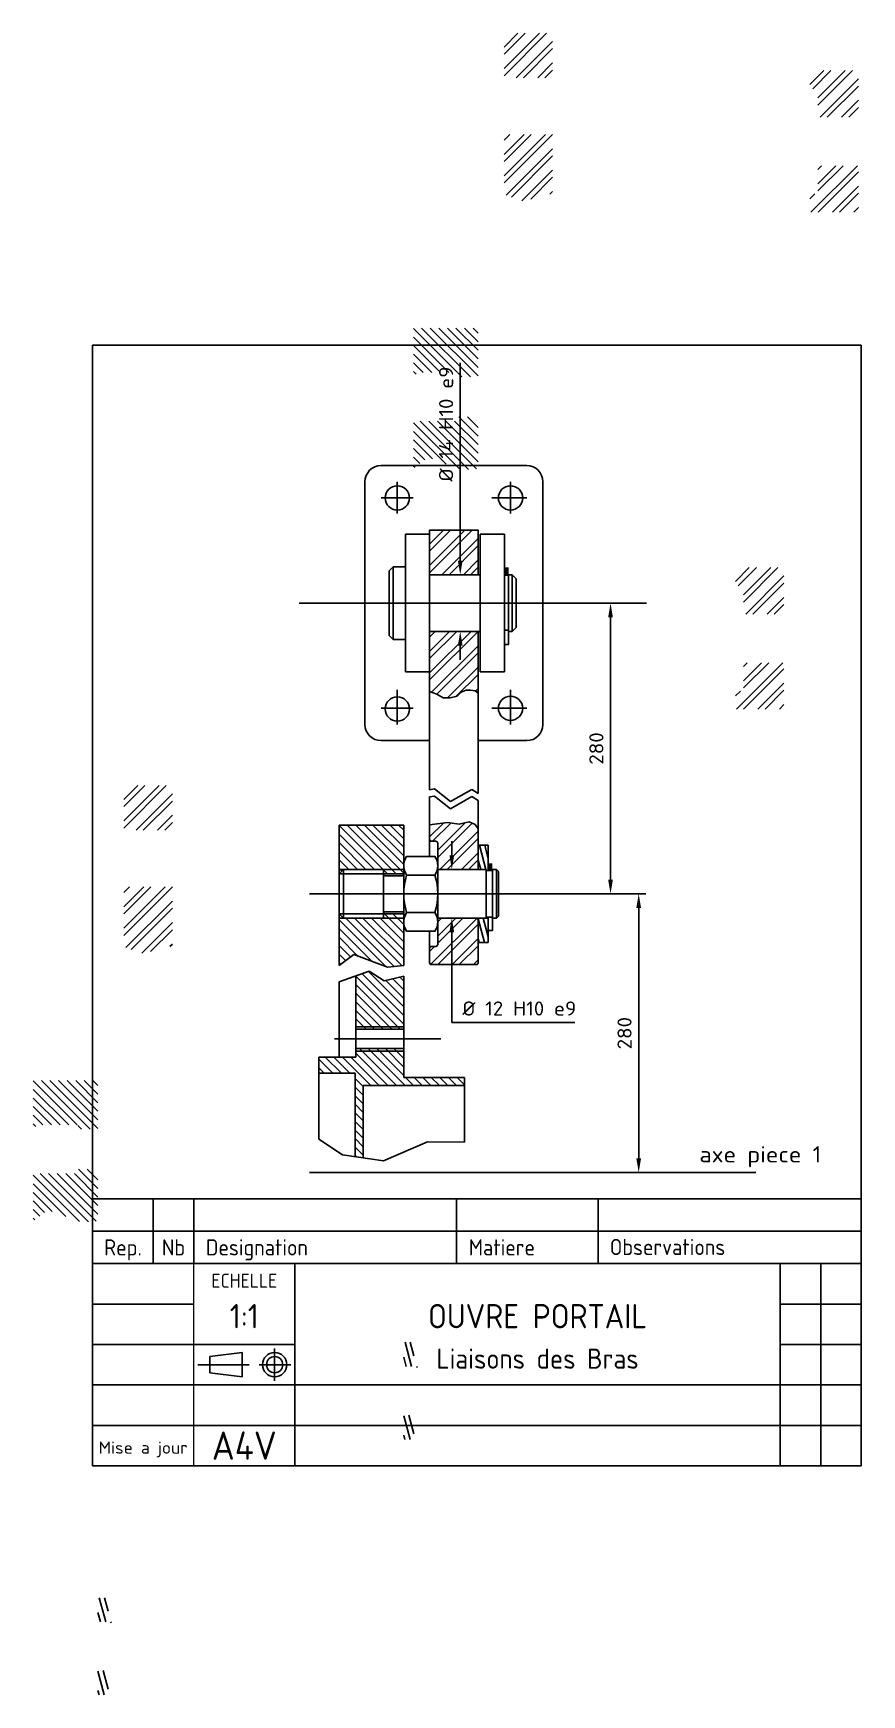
# Model space of a CAD drawing. Extents: x -15 to 190, y -57 to 354.
import ezdxf
from ezdxf.enums import TextEntityAlignment as Align

# ---------------------------------------------------------------- set-up
doc = ezdxf.new("R2010")
doc.units = 0
doc.header["$LTSCALE"] = 8
for name, pattern in [('AXES', [0]), ('AXES2', [0]), ('CONTINU', [0]), ('FANTOME', [0])]:
    doc.linetypes.add(name, pattern=pattern)
doc.layers.get('0').update_dxf_attribs({"linetype": 'CONTINU'})
doc.layers.get('DEFPOINTS').update_dxf_attribs({"linetype": 'CONTINU'})
for name, color, linetype in [('A1', 9, 'AXES'), ('A55', 11, 'AXES'), ('A56', 11, 'AXES'), ('A57', 12, 'AXES2'), ('CADRE', 1, 'CONTINU'), ('CART', 7, 'CONTINU'), ('F', 2, 'CONTINU'), ('F1', 9, 'CONTINU'), ('F2', 10, 'CONTINU'), ('F55', 11, 'CONTINU'), ('H', 2, 'CONTINU'), ('H1', 9, 'CONTINU'), ('H2', 10, 'CONTINU'), ('P', 1, 'CONTINU'), ('P1', 1, 'CONTINU'), ('P2', 2, 'CONTINU'), ('P54', 1, 'CONTINU'), ('P55', 3, 'CONTINU'), ('P56', 3, 'CONTINU'), ('P57', 4, 'CONTINU'), ('V1', 9, 'FANTOME')]:
    doc.layers.add(name, color=color, linetype=linetype)
doc.styles.get("Standard").update_dxf_attribs({"font": 'iso8', "width": 1.2})
doc.dimstyles.get("Standard").update_dxf_attribs({"dimtxt": 2.5, "dimasz": 2.5, "dimexe": 1.25, "dimexo": 0.625, "dimtad": 1, "dimcen": 2.5, "dimazin": 3, "dimtfac": 1, "dimtmove": 0, "dimatfit": 3})

# ---------------------------------------------------------------- blocks, each defined once
blk = doc.blocks.new('EFI-N7')
at = {"layer": 'A57', "color": 0, "const_width": 1}
blk.add_lwpolyline([(0.5, 6.7), (0.5, 8.8)], dxfattribs=at)
at = {"layer": 'A57', "color": 0}
blk.add_lwpolyline([(0, -6.7), (0, -10.2), (1, -10.2), (1, -6.7)], close=True, dxfattribs=at)
at = {"layer": 'A57', "color": 0, "width": 1.2, "flags": 1}
blk.add_attdef('REFERENCE', (0, 0), '', height=1, dxfattribs=at)
blk = doc.blocks.new('*X')
at = {"color": 0}
for p, q in [((18.4, 204.02), (27.13, 212.74)), ((18.4, 209.32), (21.82, 212.74)), ((18.4, 202.25), (28.89, 212.74)), ((18.4, 207.55), (23.59, 212.74)), ((21.43, 201.74), (30.4, 210.71)), ((23.2, 201.74), (30.4, 208.94)), ((26.73, 201.74), (30.4, 205.41)), ((28.5, 201.74), (30.4, 203.64)), ((94, 200.07), (97.43, 203.5)), ((94.7, 199), (99.2, 203.5)), ((96, 196.76), (102.74, 203.5)), ((96, 194.99), (104.51, 203.5)), ((96.54, 192), (106, 201.46)), ((98.31, 192), (106, 199.69)), ((101.84, 192), (106, 196.16)), ((103.61, 192), (106, 194.39)), ((18.4, 177.5), (28.64, 187.74)), ((18.4, 182.8), (23.34, 187.74)), ((18.4, 181.03), (25.11, 187.74)), ((18.4, 186.34), (19.8, 187.74)), ((18.4, 175.73), (30.4, 187.73)), ((18.9, 172.7), (30.4, 184.2)), ((20.21, 172.24), (30.4, 182.43)), ((22.81, 171.3), (30.4, 178.89)), ((24.98, 171.7), (30.4, 177.12)), ((94.25, 168.5), (105.75, 180)), ((96, 175.55), (100.45, 180)), ((96, 173.78), (102.22, 180)), ((96, 179.09), (96.91, 180)), ((96.02, 168.5), (106, 178.48)), ((29.75, 172.94), (30.4, 173.59)), ((94, 171.78), (95.22, 173)), ((99.56, 168.5), (106, 174.94)), ((101.32, 168.5), (106, 173.18)), ((104.86, 168.5), (106, 169.64)), ((6.89, 128.87), (-4, 139.76)), ((10.09, 127.8), (-1.99, 139.87)), ((12, 128.01), (0.14, 139.87)), ((12, 130.13), (2.26, 139.87)), ((12, 132.25), (4.38, 139.87)), ((12, 134.37), (6.5, 139.87)), ((12, 136.49), (8.62, 139.87)), ((12, 138.61), (10.74, 139.87)), ((4.77, 128.87), (-4, 137.64)), ((2.65, 128.87), (-4, 135.52)), ((0.53, 128.87), (-4, 133.4)), ((-1.59, 128.87), (-4, 131.28)), ((-3.32, 128.48), (-4, 129.16)), ((7.97, 127.8), (7, 128.76)), ((7.45, 104.98), (-4, 116.43)), ((9.63, 104.92), (-2.32, 116.87)), ((11.57, 105.1), (-0.2, 116.87)), ((12, 106.79), (1.92, 116.87)), ((12, 108.92), (4.04, 116.87)), ((12, 111.04), (6.17, 116.87)), ((12, 113.16), (7.21, 117.94)), ((12, 115.28), (9.33, 117.94)), ((4.07, 106.24), (-4, 114.31)), ((0.68, 107.5), (-4, 112.19)), ((-1.19, 107.26), (-4, 110.07)), ((-2.4, 106.35), (-4, 107.94)), ((-3.61, 105.43), (-4, 105.82)), ((12.63, 6), (12, 8.34)), ((13.92, 6), (12.31, 12)), ((14.5, 8.67), (13.61, 12)), ((15.28, 5.75), (15.22, 6)), ((13.57, -12), (12, -6.15)), ((14.5, -10.65), (13.25, -6)), ((12.27, -12), (12, -10.98))]:
    blk.add_line(p, q, dxfattribs=at)
blk = doc.blocks.new('EFI-N4')
at = {"layer": 'P55', "color": 0, "const_width": 1}
blk.add_lwpolyline([(0.5, 5.75), (0.5, 7.55)], dxfattribs=at)
at = {"layer": 'P55', "color": 0}
blk.add_lwpolyline([(0, -5.75), (0, -9.05), (1, -9.05), (1, -5.75)], close=True, dxfattribs=at)
at = {"layer": 'P55', "color": 0, "flags": 1}
blk.add_attdef('REFERENCE', (0, 0), '', height=1, dxfattribs=at)
blk = doc.blocks.new('CART')
at = {"layer": 'CART', "color": 0}
for p, q in [((-190, 66), (0, 66)), ((-190, 0), (-190, 66)), ((-175, 66), (-175, 50)), ((-165, 66), (-165, 50)), ((-100, 66), (-100, 50)), ((-65, 66), (-65, 50)), ((0, 66), (0, 50)), ((0, 58), (-190, 58)), ((0, 50), (-190, 50)), ((-140, 50), (-140, 0)), ((-20, 50), (-20, 0)), ((-10, 50), (-10, 0)), ((-165, 40), (-190, 40)), ((0, 40), (-20, 40)), ((-190, 30), (-165, 30)), ((-165, 30), (-140, 30)), ((-20, 30), (0, 30)), ((-161, 27), (-153, 28)), ((-161, 23), (-161, 27)), ((-153, 28), (-153, 22)), ((-153, 22), (-161, 23)), ((-165, 20), (-190, 20)), ((-20, 20), (-165, 20)), ((0, 20), (-20, 20)), ((0, 10), (-190, 10)), ((0, 0), (-190, 0))]:
    blk.add_line(p, q, dxfattribs=at)
at = {"layer": 'CART', "color": 0, "linetype": 'AXES'}
for p, q in [((-145, 29), (-145, 21)), ((-151.33, 25), (-164, 25)), ((-141, 25), (-148.85, 25))]:
    blk.add_line(p, q, dxfattribs=at)
at = {"layer": 'CART', "color": 0, "const_width": 0.3}
blk.add_lwpolyline([(-165, 50), (0, 50), (0, 0), (-165, 0)], close=True, dxfattribs=at)
blk.add_lwpolyline([(-140, 0), (-140, 10), (-20, 10), (-20, 0)], dxfattribs=at)
at = {"layer": 'CART', "color": 0}
for radius in [3, 2]:
    blk.add_circle((-145, 25), radius, dxfattribs=at)
for s, height, p in [('Rep.', 4, (-182.5, 52)), ('Nb', 4, (-170, 52)), ('ECHELLE', 3.5, (-152.5, 44))]:
    blk.add_text(s, height=height, dxfattribs=at).set_placement(p, align=Align.CENTER)
for s, p in [('Designation', (-162, 52)), ('Matiere', (-97, 52)), ('Observations', (-62.14, 52.09))]:
    blk.add_text(s, height=4, dxfattribs=at).set_placement(p)
at = {"layer": 'CART', "color": 0, "width": 0.855556}
blk.add_text('Mise a jour', height=3, dxfattribs=at).set_placement((-188.5, 3), (-166.5, 3), align=Align.FIT)
at = {"layer": 'CART', "color": 0}
for tag, height, p in [('REPERE', 4.8, (-182.5, 59.65)), ('NOMBRE', 4, (-170, 60)), ('ECHELLE', 6, (-152.5, 34)), ('ENSEMBLE', 6, (-80, 34)), ('SOUS-ENSEMBLE', 5, (-80, 24)), ('CLASSE', 5, (-152.5, 12.5)), ('FORMAT', 7, (-152.5, 1.5)), ('REFERENCE', 7, (-80, 1.5))]:
    blk.add_attdef(tag, text='', height=height, dxfattribs=at).set_placement(p, align=Align.CENTER)
for tag, p in [('DESIGNATION', (-162, 60)), ('MATIERE', (-97, 60)), ('OBSERVATION', (-62, 60))]:
    blk.add_attdef(tag, p, '', height=3, dxfattribs=at)
blk = doc.blocks.new('*D')
at = {"color": 0, "linetype": 'BYBLOCK'}
for p, q in [((120.1, 141.4), (136.8, 141.4)), ((135, 137.9), (135, 76)), ((122.6, 72.5), (136.8, 72.5))]:
    blk.add_line(p, q, dxfattribs=at)
for points in [[(134.42, 137.9), (135.58, 137.9), (135, 141.4)], [(134.42, 76), (135.58, 76), (135, 72.5)]]:
    blk.add_solid(points, dxfattribs=at)
at = {"layer": 'DEFPOINTS', "color": 0, "linetype": 'BYBLOCK'}
for p in [(120, 141.4), (122.5, 72.5), (135, 72.5)]:
    blk.add_point(p, dxfattribs=at)
at = {"color": 0, "linetype": 'BYBLOCK', "width": 1.2}
blk.add_text('280', height=3.5, rotation=90, dxfattribs=at).set_placement((131.5, 106.95), align=Align.MIDDLE_CENTER)

msp = doc.modelspace()

# ---------------------------------------------------------------- linework, layer by layer
at = {"color": 0, "linetype": 'BYBLOCK'}
for p, q in [((90.887, 242.299), (90.887, 272.689)), ((90.887, 223.774), (90.887, 242.299)), ((90.55, 220.274), (92.687, 220.274)), ((122.195, 213.274), (129.84, 213.274)), ((128.04, 144.903), (128.04, 209.774)), ((91.886, 206.274), (89.087, 206.274)), ((90.887, 202.774), (90.887, 199.274)), ((88.795, 150.903), (88.795, 154.403)), ((88.695, 147.403), (86.995, 147.403)), ((123.969, 141.403), (129.84, 141.403)), ((88.763, 135.403), (90.595, 135.403)), ((88.795, 131.903), (88.795, 109.553)), ((119.185, 109.553), (88.795, 109.553))]:
    msp.add_line(p, q, dxfattribs=at)
for points in [[(90.304, 223.774), (91.47, 223.774), (90.887, 220.274)], [(127.457, 209.774), (128.624, 209.774), (128.04, 213.274)], [(90.304, 202.774), (91.47, 202.774), (90.887, 206.274)], [(88.212, 150.903), (89.378, 150.903), (88.795, 147.403)], [(127.457, 144.903), (128.624, 144.903), (128.04, 141.403)], [(88.212, 131.903), (89.378, 131.903), (88.795, 135.403)]]:
    msp.add_solid(points, dxfattribs=at)
at = {"layer": 'A1', "color": 0}
for p, q in [((59.803, 105.531), (86.062, 105.531)), ((163.985, 72.5), (53.62, 72.5))]:
    msp.add_line(p, q, dxfattribs=at)
at = {"layer": 'A55', "color": 0}
msp.add_line((136.485, 141.403), (53.62, 141.403), dxfattribs=at)
at = {"layer": 'A56', "color": 0}
msp.add_line((51.079, 213.274), (136.951, 213.274), dxfattribs=at)
at = {"layer": 'A57', "color": 0}
for p, q in [((75.32, 243.274), (75.32, 235.445)), ((103.32, 243.274), (103.32, 235.445)), ((71.32, 239.274), (79.224, 239.274)), ((98.708, 239.274), (107.32, 239.274)), ((75.32, 191.827), (75.32, 183.274)), ((103.32, 191.827), (103.32, 183.274)), ((71.32, 187.274), (79.224, 187.274)), ((98.708, 187.274), (107.32, 187.274))]:
    msp.add_line(p, q, dxfattribs=at)
at = {"layer": 'CADRE', "color": 0}
for p, q in [((190, 277), (0, 277)), ((0, 277), (0, 0)), ((190, 0), (190, 277)), ((0, 0), (190, 0))]:
    msp.add_line(p, q, dxfattribs=at)
at = {"layer": 'DEFPOINTS', "color": 0, "linetype": 'BYBLOCK'}
for p in [(90.45, 220.274), (90.887, 220.274), (122.095, 213.274), (128.04, 213.274), (91.986, 206.274), (88.795, 147.403), (123.869, 141.403), (88.663, 135.403), (88.795, 135.403)]:
    msp.add_point(p, dxfattribs=at)
at = {"layer": 'F', "color": 0}
for p, q in [((61.993, 147.403), (60.92, 147.403)), ((71.92, 147.403), (76.92, 147.403)), ((61.993, 135.403), (60.92, 135.403))]:
    msp.add_line(p, q, dxfattribs=at)
at = {"layer": 'F1', "color": 0}
for p, q in [((65.041, 108.531), (76.92, 108.531)), ((65.041, 102.531), (76.898, 102.531)), ((55.92, 80.761), (61.798, 76.846)), ((71.935, 75.359), (82.75, 80.095)), ((82.75, 80.095), (91.92, 79.992)), ((61.798, 76.846), (71.935, 75.359))]:
    msp.add_line(p, q, dxfattribs=at)
at = {"layer": 'F2', "color": 0}
for p, q in [((83.32, 191.402), (85.127, 190.776)), ((85.127, 190.776), (86.696, 189.83)), ((86.696, 189.83), (88.426, 189.83)), ((88.426, 189.83), (90.156, 190.303)), ((90.156, 190.303), (91.094, 191.237)), ((91.094, 191.237), (92.355, 191.71)), ((92.355, 191.71), (93.454, 191.71)), ((93.454, 191.71), (94.554, 191.556)), ((94.554, 191.556), (95.32, 190.981)), ((83.32, 167.129), (84.547, 167.345)), ((83.32, 165.359), (84.547, 165.575)), ((84.547, 167.345), (88.513, 164.2)), ((84.547, 165.575), (88.513, 162.431)), ((88.513, 164.2), (93.73, 167.223)), ((88.513, 162.431), (93.73, 165.453)), ((93.73, 167.223), (95.32, 166.24)), ((93.73, 165.453), (95.32, 164.47)), ((83.297, 158.492), (87.72, 159.072)), ((87.72, 159.072), (90.649, 158.584)), ((90.649, 158.584), (93.089, 159.164)), ((93.089, 159.164), (94.614, 158.553)), ((94.614, 158.553), (95.316, 157.484))]:
    msp.add_line(p, q, dxfattribs=at)
at = {"layer": 'F55', "color": 0}
for p, q in [((71.92, 146.329), (60.92, 146.329)), ((71.92, 136.476), (60.92, 136.476)), ((76.92, 135.403), (71.92, 135.403))]:
    msp.add_line(p, q, dxfattribs=at)
at = {"layer": 'H', "color": 0}
for p, q in [((71.92, 147.403), (71.92, 147.403)), ((71.92, 147.403), (71.92, 146.329)), ((71.92, 146.329), (76.92, 146.329)), ((71.92, 136.476), (71.92, 135.403)), ((76.92, 136.476), (71.92, 136.476)), ((71.92, 135.403), (71.92, 135.403))]:
    msp.add_line(p, q, dxfattribs=at)
at = {"layer": 'H1', "color": 0}
for p, q in [((76.92, 109.195), (65.041, 121.074)), ((76.92, 111.316), (66.607, 121.63)), ((76.92, 113.438), (68.173, 122.185)), ((76.92, 115.559), (72.513, 119.966)), ((76.92, 117.68), (74.221, 120.379)), ((76.92, 119.802), (75.93, 120.792)), ((76.072, 107.921), (65.041, 118.953)), ((73.951, 107.921), (65.041, 116.832)), ((71.83, 107.921), (65.041, 114.71)), ((69.708, 107.921), (65.041, 112.589)), ((67.587, 107.921), (65.041, 110.468)), ((75.113, 94.031), (66.003, 103.141)), ((77.234, 94.031), (68.124, 103.141)), ((76.92, 96.467), (70.246, 103.141)), ((76.92, 98.589), (72.367, 103.141)), ((76.92, 100.71), (74.488, 103.141)), ((59.385, 97.031), (55.92, 100.497)), ((61.507, 97.031), (57.507, 101.031)), ((63.628, 97.031), (59.628, 101.031)), ((68.749, 94.031), (61.749, 101.031)), ((70.87, 94.031), (63.87, 101.031)), ((72.992, 94.031), (65.041, 101.982)), ((76.898, 102.531), (76.898, 102.326)), ((57.264, 97.031), (55.92, 98.375)), ((66.92, 93.739), (64.92, 95.739)), ((79.356, 94.031), (77.356, 96.031)), ((81.477, 94.031), (79.477, 96.031)), ((83.598, 94.031), (81.598, 96.031)), ((85.72, 94.031), (83.72, 96.031)), ((87.841, 94.031), (85.841, 96.031)), ((89.962, 94.031), (87.962, 96.031)), ((91.92, 94.195), (90.084, 96.031)), ((66.92, 91.618), (64.92, 93.618)), ((66.92, 89.497), (64.92, 91.497)), ((66.92, 87.375), (64.92, 89.375)), ((66.92, 85.254), (64.92, 87.254)), ((66.92, 83.133), (64.92, 85.133)), ((66.92, 81.011), (64.92, 83.011)), ((66.92, 78.89), (64.92, 80.89)), ((66.92, 76.769), (64.92, 78.769)), ((65.225, 76.343), (64.92, 76.647))]:
    msp.add_line(p, q, dxfattribs=at)
at = {"layer": 'P', "color": 0}
msp.add_line((85.32, 147.403), (85.32, 134.903), dxfattribs=at)
for centre, start, end in [((85.82, 134.903), 90, 180), ((94.82, 134.903), 0, 90)]:
    msp.add_arc(centre, 0.5, start, end, dxfattribs=at)
at = {"layer": 'P1', "color": 0}
for p, q in [((60.92, 158.403), (76.92, 158.403)), ((60.92, 158.403), (60.92, 146.329)), ((76.92, 146.329), (76.92, 158.403)), ((60.92, 146.329), (60.92, 136.476)), ((60.92, 136.476), (60.92, 123.672)), ((76.92, 135.403), (76.92, 123.672)), ((60.92, 119.613), (60.92, 101.031)), ((65.041, 121.074), (65.041, 105.531)), ((76.92, 115.531), (76.92, 121.031)), ((76.92, 105.531), (76.92, 115.531)), ((65.041, 107.921), (76.92, 107.921)), ((76.92, 108.531), (76.92, 109.031)), ((65.041, 105.531), (65.041, 101.031)), ((65.041, 103.141), (76.898, 103.141)), ((76.92, 97.031), (76.92, 105.531)), ((55.92, 80.761), (55.92, 101.031)), ((55.92, 101.031), (65.041, 101.031)), ((76.92, 102.031), (76.92, 102.531)), ((64.92, 97.031), (55.92, 97.031)), ((64.92, 76.388), (64.92, 97.031)), ((76.92, 96.031), (76.92, 97.031)), ((76.92, 96.031), (91.92, 96.031)), ((91.92, 96.031), (91.92, 94.031)), ((66.92, 92.531), (66.92, 94.031)), ((66.92, 94.031), (91.92, 94.031)), ((66.92, 76.094), (66.92, 92.531)), ((91.92, 94.031), (91.92, 79.992))]:
    msp.add_line(p, q, dxfattribs=at)
at = {"layer": 'P2', "color": 0}
for p, q in [((83.32, 231.274), (83.32, 220.274)), ((83.32, 231.274), (95.32, 231.274)), ((95.32, 220.274), (95.32, 231.274)), ((83.32, 220.274), (83.32, 195.274)), ((83.32, 191.402), (83.32, 206.274)), ((95.32, 190.981), (95.32, 206.274)), ((83.32, 167.129), (83.32, 191.402)), ((95.32, 166.24), (95.32, 190.981)), ((83.32, 165.359), (83.32, 154.903)), ((95.32, 164.47), (95.32, 147.403)), ((83.32, 154.903), (83.32, 150.64)), ((83.82, 154.403), (84.82, 154.403)), ((85.32, 153.903), (85.32, 147.403)), ((83.32, 132.165), (83.32, 127.903)), ((85.32, 134.903), (85.32, 128.903)), ((95.32, 134.903), (95.32, 124.403)), ((83.32, 127.903), (83.32, 124.403)), ((83.82, 128.403), (84.82, 128.403)), ((83.82, 123.903), (94.82, 123.903))]:
    msp.add_line(p, q, dxfattribs=at)
for centre, start, end in [((83.82, 154.903), 180, 270), ((84.82, 153.903), 0, 90), ((83.82, 127.903), 90, 180), ((84.82, 128.903), 270, 0), ((83.82, 124.403), 180, 270), ((94.82, 124.403), 270, 0)]:
    msp.add_arc(centre, 0.5, start, end, dxfattribs=at)
at = {"layer": 'P54', "color": 0}
msp.add_line((83.32, 220.274), (83.32, 231.274), dxfattribs=at)
at = {"layer": 'P55', "color": 0}
for p, q in [((95.32, 147.403), (95.32, 153.403)), ((95.32, 153.403), (97.82, 153.403)), ((97.82, 153.403), (97.82, 147.403)), ((99.532, 152.779), (99.532, 152.779)), ((60.92, 146.329), (61.993, 147.403)), ((60.92, 136.476), (60.92, 146.329)), ((61.993, 147.403), (71.92, 147.403)), ((61.993, 135.403), (61.993, 147.403)), ((71.92, 146.329), (71.92, 136.476)), ((72.42, 145.829), (76.42, 145.829)), ((77.624, 146.022), (84.616, 146.022)), ((85.32, 147.403), (97.32, 147.403)), ((85.32, 147.403), (95.32, 147.403)), ((97.32, 147.153), (97.32, 135.653)), ((98.805, 147.403), (99.82, 147.403)), ((98.82, 147.153), (98.82, 135.653)), ((99.82, 147.403), (99.82, 135.403)), ((99.82, 147.403), (100.32, 146.903)), ((100.32, 146.903), (100.32, 135.903)), ((61.993, 135.403), (60.92, 136.476)), ((72.42, 136.976), (76.42, 136.976)), ((77.624, 136.784), (84.616, 136.784)), ((99.82, 135.403), (100.32, 135.903)), ((71.92, 135.403), (61.993, 135.403)), ((85.32, 135.403), (95.32, 135.403)), ((85.82, 135.403), (94.82, 135.403)), ((95.32, 135.403), (97.82, 135.403)), ((95.32, 129.403), (95.32, 135.403)), ((97.82, 135.403), (97.82, 129.403)), ((98.82, 135.403), (99.82, 135.403)), ((97.82, 129.403), (95.32, 129.403))]:
    msp.add_line(p, q, dxfattribs=at)
msp.add_lwpolyline([(85.32, 141.403), (85.32, 149.403), (84.616, 150.64), (77.624, 150.64), (76.92, 149.403), (76.92, 133.403), (77.624, 132.165), (84.616, 132.165), (85.32, 133.403)], close=True, dxfattribs=at)
for points in [[(77.624, 150.64, 0.3048408), (77.624, 146.022, 0.1524204), (77.624, 136.784, 0.3048408), (77.624, 132.165, 0.3048408)], [(84.616, 132.165, 0.3048408), (84.616, 136.784, 0.1524204), (84.616, 146.022, 0.3048408), (84.616, 150.64, 0.3048408)]]:
    msp.add_lwpolyline(points, format="xyb", dxfattribs=at)
for points in [[(98.82, 147.403), (98.82, 147.153), (97.32, 147.153), (97.32, 147.403)], [(98.82, 135.403), (98.82, 135.653), (97.32, 135.653), (97.32, 135.403)]]:
    msp.add_lwpolyline(points, dxfattribs=at)
for centre, start, end in [((72.42, 146.329), 180, 270), ((76.42, 146.329), 270, 0), ((72.42, 136.476), 90, 180), ((76.42, 136.476), 0, 90)]:
    msp.add_arc(centre, 0.5, start, end, dxfattribs=at)
at = {"layer": 'P56', "color": 0}
for p, q in [((73.32, 221.274), (74.32, 222.274)), ((74.32, 213.274), (74.32, 222.274)), ((74.32, 222.274), (77.32, 222.274)), ((73.32, 213.274), (73.32, 221.274)), ((83.32, 220.274), (95.32, 220.274)), ((95.32, 220.274), (95.82, 220.274)), ((102.82, 219.974), (102.82, 206.574)), ((102.824, 220.274), (103.684, 220.274)), ((103.684, 220.274), (104.684, 219.274)), ((103.684, 213.274), (103.684, 220.274)), ((104.684, 213.274), (104.684, 219.274)), ((73.32, 213.274), (73.32, 205.274)), ((74.32, 213.274), (74.32, 204.274)), ((103.684, 213.274), (103.684, 206.274)), ((104.684, 213.274), (104.684, 207.274)), ((83.32, 206.274), (95.32, 206.274)), ((95.32, 206.274), (95.82, 206.274)), ((103.684, 206.274), (102.82, 206.274)), ((103.684, 206.274), (104.684, 207.274)), ((73.32, 205.274), (74.32, 204.274)), ((74.32, 204.274), (77.32, 204.274))]:
    msp.add_line(p, q, dxfattribs=at)
msp.add_lwpolyline([(102.82, 206.274), (102.82, 206.574), (101.82, 206.574)], dxfattribs=at)
at = {"layer": 'P57', "color": 0}
for p, q in [((71.32, 247.274), (107.32, 247.274)), ((67.32, 243.274), (67.32, 183.274)), ((111.32, 243.274), (111.32, 183.274)), ((77.32, 213.274), (77.32, 230.274)), ((77.32, 230.274), (83.32, 230.274)), ((83.32, 230.274), (83.32, 196.274)), ((95.82, 230.274), (101.82, 230.274)), ((95.82, 213.274), (95.82, 230.274)), ((101.82, 213.274), (101.82, 230.274)), ((77.32, 213.274), (77.32, 196.274)), ((95.82, 213.274), (95.82, 196.274)), ((101.82, 213.274), (101.82, 196.274)), ((77.32, 196.274), (83.32, 196.274)), ((95.82, 196.274), (101.82, 196.274)), ((71.32, 179.274), (83.32, 179.274)), ((95.32, 179.274), (107.32, 179.274))]:
    msp.add_line(p, q, dxfattribs=at)
for centre in [(75.32, 239.274), (103.32, 239.274), (75.32, 187.083), (103.32, 187.274)]:
    msp.add_circle(centre, 3, dxfattribs=at)
for centre, start, end in [((71.32, 243.274), 90, 180), ((107.32, 243.274), 0, 90), ((71.32, 183.274), 180, 270), ((107.32, 183.274), 270, 0)]:
    msp.add_arc(centre, 4, start, end, dxfattribs=at)
at = {"layer": 'V1', "color": 0}
for p, q in [((60.92, 123.672), (64.561, 126.424)), ((64.561, 126.424), (72.914, 123.306)), ((72.914, 123.306), (76.92, 123.672)), ((60.92, 119.613), (68.383, 122.259)), ((68.383, 122.259), (72.11, 119.869)), ((72.11, 119.869), (76.92, 121.031))]:
    msp.add_line(p, q, dxfattribs=at)

# ---------------------------------------------------------------- block references
at = {"layer": 'CADRE', "color": 0}
ref = msp.add_blockref('CART', (190, 0), dxfattribs=at)
ref.add_attrib('ENSEMBLE', 'OUVRE PORTAIL', dxfattribs={"layer": 'CART', "color": 0, "height": 6}).set_placement((110, 34), align=Align.CENTER)
ref.add_attrib('SOUS-ENSEMBLE', 'Liaisons des Bras', dxfattribs={"layer": 'CART', "color": 0, "height": 5}).set_placement((110, 24), align=Align.CENTER)
ref.add_attrib('ECHELLE', '1:1', dxfattribs={"layer": 'CART', "color": 0, "height": 6}).set_placement((37.5, 34), align=Align.CENTER)
ref.add_attrib('FORMAT', 'A4V', dxfattribs={"layer": 'CART', "color": 0, "height": 7}).set_placement((37.5, 1.5), align=Align.CENTER)
at = {"layer": 'H', "color": 0}
msp.add_blockref('*X', (83.32, 141.403), dxfattribs=at)
msp.add_blockref('*X', (83.32, 141.403), dxfattribs=at)
at = {"layer": 'H1', "color": 0}
msp.add_blockref('*X', (64.92, 18.531), dxfattribs=at)
msp.add_blockref('*X', (64.92, 18.531), dxfattribs=at)
at = {"layer": 'H2', "color": 0}
for p in [(64.92, 18.531), (64.92, 18.531), (-10.68, -44.597), (-10.68, -44.597)]:
    msp.add_blockref('*X', p, dxfattribs=at)
at = {"layer": 'P55', "color": 0}
msp.add_blockref('EFI-N4', (97.82, 141.403), dxfattribs=at)
at = {"layer": 'P56', "color": 0}
msp.add_blockref('EFI-N7', (101.82, 213.274), dxfattribs=at)

# ---------------------------------------------------------------- texts
at = {"color": 0, "linetype": 'BYBLOCK', "width": 1.2}
for s, p in [('%%c 14 H10 e9', (87.387, 257.539)), ('280', (124.54, 177.338))]:
    msp.add_text(s, height=3.5, rotation=90, dxfattribs=at).set_placement(p, align=Align.MIDDLE_CENTER)
msp.add_text('%%c 12 H10 e9', height=3.5, dxfattribs=at).set_placement((105.475, 113.053), align=Align.MIDDLE_CENTER)
at = {"layer": 'CADRE', "color": 0, "width": 1.2}
msp.add_text('axe piece 1', height=4, dxfattribs=at).set_placement((150, 75))

# ---------------------------------------------------------------- dimensions: what is measured, and where the dimension line sits
at = {"color": 0}
dim = msp.add_linear_dim(base=(135, 72.5), p1=(120, 141.403), p2=(122.5, 72.5), angle=90, text='280', dimstyle='Standard', dxfattribs=at)
dim.commit()
dim.dimension.update_dxf_attribs({"geometry": '*D', "text_midpoint": (131.5, 106.951)})

doc.saveas('drawing.dxf')
